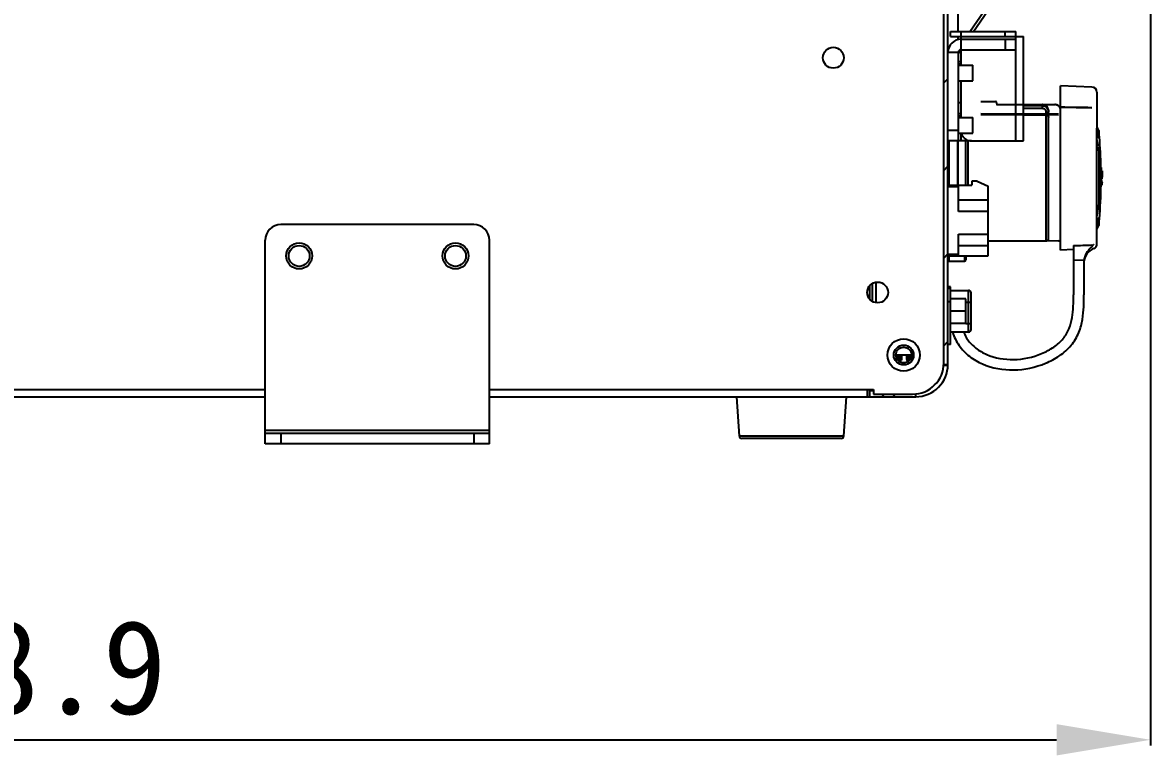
# Model space of a CAD drawing. Header units: millimetres. Extents: x 2890 to 3977, y 86 to 903.
# Drawn here: x 3760.1 to 3976.5, y 641.3 to 781.8 of the extents above; entities that cross this region are included whole.
import ezdxf

# ---------------------------------------------------------------- set-up
doc = ezdxf.new("R2010")
doc.units = ezdxf.units.MM
for name, color, linetype in [('00_COMPONENTS', 7, 'Continuous'), ('03_ALL_AXES', 7, 'Continuous'), ('05_ALL_CURVES', 7, 'Continuous'), ('3_ALL_AXES', 7, 'Continuous'), ('DIM', 2, 'Continuous'), ('ECAD_12010045', 7, 'Continuous')]:
    doc.layers.add(name, color=color, linetype=linetype)
doc.styles.get("Standard").update_dxf_attribs({"font": 'simsun.ttc'})
doc.dimstyles.get("Standard").update_dxf_attribs({"dimscale": 6, "dimtxt": 3, "dimasz": 3, "dimexe": 0.18, "dimexo": 0.0625, "dimgap": 0.8, "dimtad": 1, "dimtoh": 1, "dimdec": 1, "dimzin": 0, "dimdsep": 46, "dimtxsty": 'Standard', "dimcen": 0.09, "dimclrd": 256, "dimclre": 256, "dimclrt": 256, "dimadec": 0, "dimazin": 2, "dimtfac": 1, "dimtdec": 1, "dimtofl": 0, "dimtmove": 0, "dimatfit": 3, "dimfxl": 1, "dimtolj": 1, "dimtzin": 0, "dimarcsym": 0})

# ---------------------------------------------------------------- blocks, each defined once
blk = doc.blocks.new('*D48')
at = {"layer": 'Defpoints', "color": 0}
for p in [(3976.52, 803.54), (3537.67, 715.91), (3976.52, 644.31)]:
    blk.add_point(p, dxfattribs=at)
at = {"layer": 'DIM', "lineweight": -2}
for p, q in [((3976.52, 803.16), (3976.52, 643.23)), ((3537.67, 715.54), (3537.67, 643.23)), ((3555.67, 644.31), (3958.52, 644.31))]:
    blk.add_line(p, q, dxfattribs=at)
at = {"layer": 'DIM'}
for points in [[(3555.67, 647.31), (3555.67, 641.31), (3537.67, 644.31)], [(3958.52, 641.31), (3958.52, 647.31), (3976.52, 644.31)]]:
    blk.add_solid(points, dxfattribs=at)
at = {"layer": 'DIM', "insert": (3757.09, 658.11), "char_height": 18, "attachment_point": 5}
blk.add_mtext('\\A1;438.9', dxfattribs=at)

msp = doc.modelspace()

# ---------------------------------------------------------------- linework, layer by layer
at = {"color": 3, "linetype": 'Continuous'}
for p, q in [((3938.17, 780.14), (3950.67, 780.14)), ((3939.67, 759.14), (3939.67, 776.14)), ((3940.17, 776.64), (3950.67, 776.64)), ((3940.17, 774.34), (3939.67, 774.34)), ((3939.67, 773.94), (3940.17, 773.94)), ((3940.17, 764.34), (3939.67, 764.34)), ((3939.67, 763.94), (3940.17, 763.94)), ((3940.17, 759.14), (3940.17, 760.64)), ((3942.17, 759.14), (3939.67, 759.14))]:
    msp.add_line(p, q, dxfattribs=at)
at = {"color": 7, "linetype": 'Continuous'}
for p, q in [((3938.17, 779.14), (3938.17, 780.14)), ((3938.17, 779.14), (3952.17, 779.14)), ((3940.17, 773.64), (3940.17, 780.14)), ((3948.67, 779.14), (3948.67, 780.14)), ((3950.67, 759.14), (3950.67, 780.14)), ((3952.17, 759.14), (3952.17, 779.14)), ((3940.17, 778.64), (3950.67, 778.64)), ((3948.67, 778.64), (3948.67, 776.64)), ((3937.67, 776.14), (3939.67, 776.14)), ((3940.17, 763.64), (3940.17, 770.64)), ((3952.17, 766.1), (3955.77, 766.1)), ((3952.17, 766.1), (3955.77, 766.1)), ((3955.77, 765.87), (3952.17, 765.87)), ((3952.17, 765.4), (3955.77, 765.4)), ((3952.17, 764.37), (3956.47, 764.35)), ((3956.47, 764.07), (3952.17, 764.1)), ((3955.77, 766.1), (3955.77, 765.4)), ((3956.47, 764.66), (3956.97, 764.66)), ((3956.47, 764.66), (3956.47, 764.35)), ((3956.97, 764.35), (3956.47, 764.35)), ((3956.47, 764.07), (3956.47, 764.35)), ((3956.47, 764.07), (3956.47, 739.97)), ((3956.97, 740.47), (3956.97, 764.85)), ((3939.67, 761.14), (3937.67, 761.14)), ((3939.67, 759.14), (3937.67, 759.14)), ((3937.92, 750.64), (3937.92, 759.14)), ((3939.47, 759.14), (3939.47, 750.64)), ((3939.64, 750.64), (3939.64, 759.14)), ((3941, 759.14), (3941, 750.64)), ((3941.07, 750.64), (3941.07, 759.14)), ((3941.57, 750.64), (3941.57, 759.14)), ((3942.17, 759.14), (3952.17, 759.14)), ((3945.37, 739.91), (3956.47, 739.97)), ((3937.92, 736.09), (3937.92, 737.14)), ((3937.92, 736.09), (3940.82, 736.09)), ((3940.82, 737.14), (3940.82, 736.09)), ((3941.07, 737.14), (3941.07, 736.34)), ((3923.8, 732.05), (3923.8, 728.12)), ((3938.17, 731.15), (3937.67, 731.15)), ((3937.67, 730.94), (3938.17, 730.94)), ((3938.17, 720.09), (3938.17, 731.15)), ((3938.17, 730.49), (3941.61, 730.49)), ((3941.61, 722.49), (3941.61, 730.49)), ((3942.11, 722.99), (3942.11, 729.99)), ((3941.11, 728.86), (3938.17, 728.86)), ((3941.11, 724.11), (3941.11, 728.86)), ((3941.61, 728.14), (3941.11, 728.14)), ((3941.11, 726.49), (3938.17, 726.49)), ((3941.11, 724.11), (3938.17, 724.11)), ((3941.11, 724.14), (3941.61, 724.14)), ((3941.61, 722.49), (3938.17, 722.49)), ((3938.17, 720.09), (3937.67, 720.09)), ((3930.67, 718.09), (3927.67, 718.09)), ((3927.87, 717.35), (3927.87, 718.09)), ((3928.04, 717.11), (3928.07, 717.24)), ((3928.06, 717.09), (3928.77, 717.09)), ((3928.07, 718.09), (3928.07, 717.24)), ((3928.39, 718.09), (3928.39, 717.09)), ((3928.77, 718.09), (3928.77, 717.09)), ((3929.77, 717.24), (3929.77, 718.09)), ((3929.77, 717.24), (3929.89, 716.8)), ((3929.97, 718.09), (3929.97, 717.24)), ((3929.97, 717.24), (3930.37, 717.24)), ((3930.37, 717.24), (3930.37, 718.09)), ((3930.57, 718.09), (3930.57, 717.56))]:
    msp.add_line(p, q, dxfattribs=at)
for p, q in [((3965.28, 769.47), (3959.25, 769.68)), ((3959.25, 738.21), (3959.25, 769.68)), ((3966.25, 768.47), (3966.25, 768.47)), ((3966.25, 768.47), (3966.25, 765.03)), ((3943.97, 766.69), (3946.84, 766.69)), ((3946.94, 766.61), (3947.05, 766.1)), ((3943.97, 764.43), (3958.87, 764.35)), ((3958.87, 764.07), (3943.97, 764.16)), ((3946.99, 766.1), (3958.17, 766.1)), ((3959.25, 765.39), (3959.22, 765.46)), ((3960.06, 765.6), (3959.25, 765.62)), ((3959.25, 765.61), (3965.28, 765.51)), ((3961.54, 765.57), (3960.06, 765.6)), ((3962.99, 765.55), (3961.54, 765.57)), ((3964.52, 765.52), (3962.99, 765.55)), ((3965.28, 765.5), (3964.52, 765.52)), ((3966.25, 765.03), (3966.25, 761.62)), ((3966.34, 761.67), (3966.25, 761.84)), ((3966.25, 739.42), (3966.25, 761.62)), ((3966.25, 761.62), (3966.25, 761.32)), ((3966.25, 761.32), (3966.25, 761)), ((3966.33, 761.19), (3966.3, 761.36)), ((3966.33, 761.19), (3966.3, 761.36)), ((3966.6, 761.17), (3966.34, 761.67)), ((3966.38, 760.9), (3966.39, 760.79)), ((3966.39, 760.79), (3966.38, 760.9)), ((3966.38, 760.86), (3966.39, 760.79)), ((3966.43, 760.57), (3966.39, 760.83)), ((3966.42, 760.61), (3966.39, 760.79)), ((3966.43, 760.57), (3966.42, 760.61)), ((3966.51, 760.05), (3966.51, 760.04)), ((3966.51, 760.05), (3966.51, 760.04)), ((3966.6, 761.17), (3966.6, 759.86)), ((3966.6, 756.78), (3966.6, 747.33)), ((3967.11, 754.05), (3966.8, 754.05)), ((3967.13, 753.38), (3967.02, 753.38)), ((3967.03, 753.38), (3967.03, 753.51)), ((3967.04, 753.56), (3967.08, 753.56)), ((3967.04, 753.38), (3967.04, 753.51)), ((3967.08, 753.56), (3967.09, 753.56)), ((3967.13, 753.38), (3967.13, 753.38)), ((3967.15, 753.38), (3967.18, 753.38)), ((3967.2, 753.38), (3967.24, 753.38)), ((3966.77, 752.64), (3966.97, 752.64)), ((3967.02, 753.07), (3967.12, 753.07)), ((3967.05, 751.88), (3967.13, 751.88)), ((3967.05, 751.86), (3967.05, 751.84)), ((3967.14, 752.06), (3967.13, 752.25)), ((3967.13, 751.88), (3967.17, 751.88)), ((3967.15, 752.43), (3967.16, 752.25)), ((3967.17, 752.82), (3967.16, 753)), ((3967.18, 753), (3967.18, 752.82)), ((3967.18, 753), (3967.18, 752.82)), ((3967.18, 751.88), (3967.19, 751.88)), ((3967.2, 752.88), (3967.2, 752.99)), ((3967.2, 752.88), (3967.2, 752.99)), ((3967.2, 752.18), (3967.2, 752.38)), ((3967.2, 752.13), (3967.2, 752.38)), ((3967.2, 752.13), (3967.2, 752.18)), ((3967.2, 751.88), (3967.24, 751.88)), ((3967.24, 752.18), (3967.22, 752.18)), ((3967.24, 752.4), (3967.24, 752.18)), ((3967.24, 752.38), (3967.24, 752.18)), ((3967.24, 752.03), (3967.24, 752.18)), ((3967.24, 751.93), (3967.24, 752.03)), ((3967.24, 751.11), (3967.24, 751.11)), ((3967.24, 751.11), (3967.24, 751.1)), ((3967.24, 751.1), (3967.24, 751.11)), ((3967.24, 751.11), (3967.24, 751.11)), ((3967.24, 751.11), (3967.24, 751.11)), ((3967.24, 750.74), (3967.24, 751.11)), ((3967.04, 750.73), (3967.24, 750.73)), ((3966.25, 742.22), (3966.6, 742.9)), ((3966.6, 744.22), (3966.6, 742.9)), ((3966.6, 743.87), (3966.6, 743.58)), ((3966.6, 743.58), (3966.6, 742.93)), ((3958.87, 739.97), (3945.37, 739.9)), ((3961.75, 738.3), (3959.25, 738.21)), ((3961.75, 739.06), (3961.75, 729.6)), ((3963.77, 736.3), (3961.75, 736.23)), ((3963.75, 735.91), (3963.75, 729.6))]:
    msp.add_line(p, q)
for points in [[(3946.94, 766.61), (3946.93, 766.62), (3946.93, 766.64), (3946.91, 766.66), (3946.9, 766.67), (3946.89, 766.68), (3946.87, 766.68), (3946.86, 766.68), (3946.84, 766.69)], [(3959.22, 765.46), (3959.12, 765.61), (3959, 765.75), (3958.86, 765.87), (3958.71, 765.97), (3958.55, 766.04), (3958.38, 766.08), (3958.21, 766.1), (3958.17, 766.1)], [(3959.22, 765.45), (3959.12, 765.61), (3959.01, 765.75), (3958.87, 765.87), (3958.72, 765.96), (3958.56, 766.03), (3958.39, 766.08), (3958.22, 766.1), (3958.17, 766.1)]]:
    msp.add_lwpolyline(points)
msp.add_lwpolyline([(3956.97, 764.85), (3956.97, 764.89), (3956.95, 765.08), (3956.9, 765.27), (3956.83, 765.44), (3956.72, 765.61), (3956.6, 765.76), (3956.45, 765.88), (3956.29, 765.98), (3956.12, 766.05), (3955.94, 766.09), (3955.77, 766.1)], dxfattribs=at)
for centre, radius, start, end in [((3940.17, 776.14), 2.5, 90, 180), ((3942.17, 761.14), 2, 194.4878, 270), ((3956.47, 740.47), 0.5, 270.3, 0), ((3937.92, 736.34), 0.25, 180, 270), ((3940.82, 736.34), 0.25, 270, 0), ((3941.61, 729.99), 0.5, 0, 90), ((3937.67, 727.84), 0.5, 0, 90), ((3941.61, 722.99), 0.5, 270, 0)]:
    msp.add_arc(centre, radius, start, end, dxfattribs=at)
at = {"color": 3, "linetype": 'Continuous'}
msp.add_arc((3940.17, 776.14), 0.5, 90, 180, dxfattribs=at)
for centre, radius, start, end in [((3965.25, 768.47), 1, 359.9963, 87.9697), ((3919.24, 752.92), 47.8, 10.1654, 10.4863), ((3932.75, 755.15), 34.11, 9.7154, 10.2139), ((3919.36, 752.94), 47.69, 9.6095, 9.9657), ((3919.54, 752.97), 47.5, 8.5747, 9.2015), ((3873.73, 752.05), 93.32, 4.8102, 5.6115), ((3873.71, 752.05), 93.34, 1.227, 4.8098), ((3919.83, 751.01), 47.2, 8.5697, 10.4916), ((3976.56, 753.53), 9.79, 179.6684, 179.9889), ((3976.73, 753.53), 9.76, 179.6656, 179.9882), ((3874.47, 753.44), 92.55, 359.5583, 359.8463), ((3890.66, 750.72), 76.54, 1.7108, 1.9917), ((3922.37, 753.15), 44.82, 359.7916, 0.29), ((3950.66, 753.25), 16.56, 359.8722, 0.4371), ((3968.9, 752.19), 1.88, 189.4726, 190.1851), ((3977.55, 753.74), 10.67, 190.2429, 190.8414), ((3892.15, 750.47), 75.03, 1.0731, 1.3557), ((3890.64, 750.72), 76.55, 1.1488, 1.5699), ((4054.25, 752.63), 87.06, 179.8355, 180.1645), ((3977.25, 752.13), 10.05, 179.6208, 180.436), ((3947.84, 752.07), 19.36, 359.4245, 0.1644), ((3938.29, 752.35), 28.92, 359.8107, 0.0797), ((3947.85, 752.32), 19.36, 359.6153, 359.7986), ((3959.44, 751.92), 7.8, 359.7206, 0.0877), ((3873.7, 752.05), 93.35, 355.1809, 359.1939), ((3919.11, 753.2), 47.94, 349.5355, 351.4445), ((3920.69, 750.94), 46.34, 349.4786, 351.4227), ((3873.73, 752.05), 93.32, 354.3756, 355.1803), ((3958.87, 740.47), 0.5, 270.3003, 319.5586), ((3966.75, 735.71), 3, 112.0243, 176.3254), ((3965.25, 739.42), 1, 292.0255, 360), ((3966.83, 735.91), 3.08, 172.6313, 179.9942)]:
    msp.add_arc(centre, radius, start, end)
for points in [[(3946.97, 766.1), (3946.97, 766.1), (3946.98, 766.1), (3946.99, 766.1)], [(3967.18, 753.38), (3967.18, 753.25), (3967.18, 753.13), (3967.18, 753)], [(3967.21, 753.38), (3967.21, 753.25), (3967.21, 753.12), (3967.21, 752.99)], [(3967.12, 753.07), (3967.12, 753.01), (3967.12, 752.94), (3967.11, 752.88)], [(3967.13, 751.88), (3967.14, 751.94), (3967.14, 752), (3967.14, 752.06)], [(3967.18, 752.82), (3967.18, 752.63), (3967.18, 752.44), (3967.18, 752.25)], [(3961.75, 739.06), (3962.93, 739.1), (3964.1, 739.15), (3965.28, 739.19)]]:
    msp.add_open_spline(points, degree=3)
at = {"color": 7, "linetype": 'Continuous'}
for points, knots in [([(3956.97, 764.85), (3956.97, 765.01), (3956.91, 765.33), (3956.65, 765.74), (3956.25, 766.03), (3955.93, 766.1), (3955.77, 766.1)], [0, 0, 0, 0, 0.249776, 0.499242, 0.74931, 1, 1, 1, 1]), ([(3955.77, 765.87), (3955.93, 765.87), (3956.25, 765.81), (3956.65, 765.53), (3956.91, 765.12), (3956.97, 764.81), (3956.97, 764.66)], [0, 0, 0, 0, 0.255709, 0.507835, 0.755333, 1, 1, 1, 1]), ([(3955.77, 765.4), (3955.86, 765.4), (3956.05, 765.36), (3956.29, 765.19), (3956.43, 764.94), (3956.47, 764.75), (3956.47, 764.66)], [0, 0, 0, 0, 0.24976, 0.499709, 0.749749, 1, 1, 1, 1]), ([(3956.47, 764.07), (3956.53, 764.07), (3956.66, 764.05), (3956.83, 763.95), (3956.94, 763.8), (3956.97, 763.67), (3956.97, 763.62)], [0, 0, 0, 0, 0.250568, 0.5153, 0.770377, 1, 1, 1, 1]), ([(3942.11, 728.23), (3942.11, 728.22), (3942.1, 728.21), (3942.09, 728.2), (3942.06, 728.19), (3942.02, 728.18), (3941.96, 728.17), (3941.88, 728.15), (3941.77, 728.14), (3941.67, 728.14), (3941.61, 728.14)], [0, 0, 0, 0, 0.037298, 0.065177, 0.10054, 0.194064, 0.316503, 0.463889, 0.631104, 1, 1, 1, 1]), ([(3941.61, 724.14), (3941.67, 724.14), (3941.77, 724.14), (3941.88, 724.15), (3941.96, 724.17), (3942.02, 724.18), (3942.06, 724.19), (3942.09, 724.2), (3942.1, 724.21), (3942.11, 724.22), (3942.11, 724.23)], [0, 0, 0, 0, 0.368896, 0.536111, 0.683497, 0.805936, 0.89946, 0.934823, 0.962702, 1, 1, 1, 1]), ([(3929.83, 717.02), (3929.83, 717.04), (3929.85, 717.09), (3929.87, 717.14), (3929.89, 717.18), (3929.91, 717.21), (3929.93, 717.23), (3929.96, 717.24), (3929.97, 717.24)], [0, 0, 0, 0, 0.248488, 0.497407, 0.622274, 0.747572, 0.873568, 1, 1, 1, 1])]:
    msp.add_open_spline(points, degree=3, knots=knots, dxfattribs=at)
for points, knots in [([(3966.25, 761.62), (3966.25, 761.58), (3966.28, 761.44), (3966.31, 761.3), (3966.32, 761.19)], [0, 0, 0, 0, 0.247056, 1, 1, 1, 1]), ([(3966.39, 760.79), (3966.43, 760.61), (3966.47, 760.36), (3966.5, 760.12), (3966.51, 760.05)], [0, 0, 0, 0, 0.751036, 1, 1, 1, 1]), ([(3966.58, 759.73), (3966.57, 759.74), (3966.56, 759.77), (3966.55, 759.84), (3966.53, 759.93), (3966.52, 760), (3966.51, 760.04)], [0, 0, 0, 0, 0.132239, 0.349991, 0.642191, 1, 1, 1, 1]), ([(3966.6, 759.86), (3966.6, 759.83), (3966.6, 759.79), (3966.6, 759.74), (3966.59, 759.72), (3966.59, 759.71), (3966.58, 759.72), (3966.58, 759.72), (3966.58, 759.73)], [0, 0, 0, 0, 0.472763, 0.773579, 0.857803, 0.90217, 0.934649, 1, 1, 1, 1]), ([(3966.51, 758.04), (3966.54, 757.84), (3966.58, 757.42), (3966.6, 757), (3966.6, 756.78)], [0, 0, 0, 0, 0.475237, 1, 1, 1, 1]), ([(3966.77, 753.59), (3966.77, 753.65), (3966.77, 753.73), (3966.78, 753.83), (3966.78, 753.9), (3966.78, 753.96), (3966.79, 754), (3966.79, 754.02), (3966.79, 754.04), (3966.8, 754.04), (3966.8, 754.05), (3966.8, 754.05)], [0, 0, 0, 0, 0.366715, 0.530204, 0.676368, 0.802103, 0.902765, 0.941561, 0.971226, 0.990651, 1, 1, 1, 1]), ([(3966.77, 752.64), (3966.77, 752.79), (3966.77, 753.09), (3966.77, 753.39), (3966.77, 753.53)], [0, 0, 0, 0, 0.500001, 1, 1, 1, 1]), ([(3966.97, 753.59), (3966.97, 753.65), (3966.97, 753.73), (3966.98, 753.83), (3966.98, 753.9), (3966.98, 753.96), (3966.99, 754), (3966.99, 754.03), (3967, 754.04), (3967, 754.05), (3967, 754.05)], [0, 0, 0, 0, 0.366901, 0.530495, 0.676754, 0.802589, 0.903272, 0.971896, 0.990929, 1, 1, 1, 1]), ([(3966.97, 753.53), (3966.97, 753.39), (3966.97, 753.09), (3966.97, 752.79), (3966.97, 752.64)], [0, 0, 0, 0, 0.499999, 1, 1, 1, 1]), ([(3967.02, 753.19), (3967.02, 753.23), (3967.02, 753.31), (3967.02, 753.41), (3967.03, 753.49), (3967.03, 753.53), (3967.04, 753.55)], [0, 0, 0, 0, 0.334979, 0.628615, 0.860374, 1, 1, 1, 1]), ([(3967.04, 753.55), (3967.04, 753.55), (3967.04, 753.55), (3967.04, 753.56), (3967.04, 753.56)], [0, 0, 0, 0, 0.385564, 1, 1, 1, 1]), ([(3967.09, 753.56), (3967.09, 753.56), (3967.1, 753.56), (3967.1, 753.57), (3967.11, 753.59), (3967.11, 753.61), (3967.11, 753.62)], [0, 0, 0, 0, 0.089343, 0.214662, 0.453346, 1, 1, 1, 1]), ([(3967.11, 753.62), (3967.11, 753.65), (3967.11, 753.71), (3967.11, 753.86), (3967.11, 753.97), (3967.11, 754.05)], [0, 0, 0, 0, 0.200538, 0.45635, 1, 1, 1, 1]), ([(3967.12, 753.07), (3967.12, 753.11), (3967.12, 753.17), (3967.12, 753.24), (3967.12, 753.28), (3967.12, 753.32), (3967.12, 753.35), (3967.12, 753.37), (3967.13, 753.38), (3967.13, 753.38)], [0, 0, 0, 0, 0.356981, 0.532153, 0.69542, 0.833708, 0.930956, 0.980682, 1, 1, 1, 1]), ([(3967.13, 753.38), (3967.13, 753.38), (3967.13, 753.38), (3967.13, 753.38), (3967.13, 753.38)], [0, 0, 0, 0, 0.527611, 1, 1, 1, 1]), ([(3967.22, 752.4), (3967.22, 752.54), (3967.22, 752.81), (3967.22, 753.08), (3967.22, 753.22)], [0, 0, 0, 0, 0.499999, 1, 1, 1, 1]), ([(3967.24, 753.38), (3967.24, 753.22), (3967.24, 752.89), (3967.24, 752.56), (3967.24, 752.4)], [0, 0, 0, 0, 0.5, 1, 1, 1, 1]), ([(3966.76, 752), (3966.76, 752.05), (3966.76, 752.16), (3966.76, 752.32), (3966.76, 752.48), (3966.76, 752.59), (3966.76, 752.64)], [0, 0, 0, 0, 0.249996, 0.500002, 0.750001, 1, 1, 1, 1]), ([(3966.77, 751.51), (3966.77, 751.53), (3966.76, 751.6), (3966.76, 751.72), (3966.76, 751.86), (3966.76, 751.95), (3966.76, 752)], [0, 0, 0, 0, 0.168419, 0.415941, 0.706031, 1, 1, 1, 1]), ([(3966.88, 751.06), (3966.87, 751.09), (3966.83, 751.24), (3966.8, 751.39), (3966.77, 751.51)], [0, 0, 0, 0, 0.19644, 1, 1, 1, 1]), ([(3967.04, 750.73), (3967.03, 750.73), (3967.03, 750.73), (3967.02, 750.75), (3967.01, 750.76), (3966.99, 750.79), (3966.97, 750.84), (3966.93, 750.93), (3966.9, 751), (3966.88, 751.06)], [0, 0, 0, 0, 0.018349, 0.05727, 0.119405, 0.209449, 0.334124, 0.501301, 1, 1, 1, 1]), ([(3966.96, 752.64), (3966.96, 752.59), (3966.96, 752.48), (3966.96, 752.32), (3966.96, 752.16), (3966.96, 752.05), (3966.96, 752)], [0, 0, 0, 0, 0.249999, 0.499998, 0.750004, 1, 1, 1, 1]), ([(3966.97, 751.51), (3966.97, 751.52), (3966.97, 751.55), (3966.96, 751.61), (3966.96, 751.72), (3966.96, 751.86), (3966.96, 751.95), (3966.96, 752)], [0, 0, 0, 0, 0.071302, 0.16871, 0.416161, 0.705819, 1, 1, 1, 1]), ([(3966.97, 751.51), (3966.98, 751.48), (3967, 751.4), (3967.01, 751.32), (3967.03, 751.26)], [0, 0, 0, 0, 0.271694, 1, 1, 1, 1]), ([(3967.04, 751.88), (3967.03, 751.99), (3967.02, 752.18), (3967.02, 752.47), (3967.02, 752.64), (3967.02, 752.73)], [0, 0, 0, 0, 0.38493, 0.693902, 1, 1, 1, 1]), ([(3967.03, 751.26), (3967.03, 751.24), (3967.05, 751.18), (3967.07, 751.11), (3967.08, 751.06)], [0, 0, 0, 0, 0.282258, 1, 1, 1, 1]), ([(3967.07, 751.73), (3967.08, 751.7), (3967.1, 751.6), (3967.12, 751.49), (3967.14, 751.42)], [0, 0, 0, 0, 0.293382, 1, 1, 1, 1]), ([(3967.08, 751.06), (3967.1, 751), (3967.13, 750.92), (3967.17, 750.84), (3967.19, 750.79), (3967.21, 750.76), (3967.22, 750.75), (3967.23, 750.74), (3967.23, 750.73), (3967.24, 750.73)], [0, 0, 0, 0, 0.499759, 0.667254, 0.792431, 0.882866, 0.94446, 0.982117, 1, 1, 1, 1]), ([(3967.11, 752.88), (3967.11, 752.79), (3967.11, 752.63), (3967.11, 752.38), (3967.11, 752.13), (3967.11, 751.96), (3967.1, 751.88)], [0, 0, 0, 0, 0.249999, 0.500004, 0.749991, 1, 1, 1, 1]), ([(3967.13, 752.25), (3967.13, 752.38), (3967.13, 752.62), (3967.13, 752.87), (3967.13, 752.99)], [0, 0, 0, 0, 0.5, 1, 1, 1, 1]), ([(3967.14, 751.42), (3967.15, 751.36), (3967.17, 751.28), (3967.21, 751.18), (3967.23, 751.13), (3967.24, 751.11)], [0, 0, 0, 0, 0.492246, 0.790521, 1, 1, 1, 1]), ([(3967.2, 752.05), (3967.2, 752.04), (3967.2, 752), (3967.2, 751.97), (3967.21, 751.94)], [0, 0, 0, 0, 0.282952, 1, 1, 1, 1]), ([(3967.21, 751.94), (3967.21, 751.93), (3967.21, 751.91), (3967.21, 751.9), (3967.21, 751.88)], [0, 0, 0, 0, 0.358844, 1, 1, 1, 1]), ([(3967.21, 751.88), (3967.21, 751.88), (3967.21, 751.88), (3967.21, 751.88), (3967.21, 751.88)], [0, 0, 0, 0, 0.420029, 1, 1, 1, 1]), ([(3967.22, 752.4), (3967.22, 752.35), (3967.22, 752.29), (3967.22, 752.22), (3967.22, 752.19), (3967.22, 752.18)], [0, 0, 0, 0, 0.640459, 0.875824, 1, 1, 1, 1]), ([(3967.22, 752.18), (3967.22, 752.18), (3967.22, 752.18), (3967.22, 752.18), (3967.22, 752.18)], [0, 0, 0, 0, 0.734569, 1, 1, 1, 1]), ([(3967.24, 750.73), (3967.24, 750.73), (3967.24, 750.73), (3967.24, 750.74), (3967.24, 750.74)], [0, 0, 0, 0, 0.136248, 1, 1, 1, 1]), ([(3966.6, 747.33), (3966.6, 747.11), (3966.58, 746.69), (3966.54, 746.27), (3966.51, 746.07)], [0, 0, 0, 0, 0.524086, 1, 1, 1, 1]), ([(3966.51, 744.03), (3966.51, 744.07), (3966.53, 744.14), (3966.54, 744.23), (3966.56, 744.3), (3966.57, 744.33), (3966.57, 744.35)], [0, 0, 0, 0, 0.355839, 0.64828, 0.866221, 1, 1, 1, 1]), ([(3966.57, 744.35), (3966.58, 744.35), (3966.58, 744.36), (3966.59, 744.36), (3966.59, 744.35), (3966.59, 744.33), (3966.6, 744.28), (3966.6, 744.24), (3966.6, 744.22)], [0, 0, 0, 0, 0.06883, 0.102901, 0.145997, 0.228998, 0.527366, 1, 1, 1, 1]), ([(3965.29, 738.91), (3965.22, 738.83), (3965.07, 738.68), (3964.75, 738.34), (3964.35, 737.84), (3963.96, 737.13), (3963.81, 736.58), (3963.77, 736.3)], [0, 0, 0, 0, 0.100734, 0.212809, 0.456575, 0.720958, 1, 1, 1, 1]), ([(3965.62, 739.29), (3965.6, 739.26), (3965.49, 739.13), (3965.38, 739), (3965.29, 738.91)], [0, 0, 0, 0, 0.238971, 1, 1, 1, 1]), ([(3938.58, 722.39), (3938.87, 721.55), (3939.68, 719.81), (3941.77, 717.69), (3945.26, 715.71), (3950.41, 714.84), (3955.43, 715.93), (3959.06, 717.81), (3961.37, 719.77), (3962.9, 722.37), (3963.76, 725.8), (3963.74, 728.15), (3963.75, 729.6)], [0, 0, 0, 0, 0.069604, 0.141888, 0.218524, 0.385346, 0.561527, 0.645383, 0.722239, 0.792684, 0.861716, 1, 1, 1, 1]), ([(3940.72, 722.38), (3940.92, 721.91), (3941.53, 720.78), (3943.01, 719.29), (3945.92, 717.64), (3950.36, 716.88), (3954.81, 717.85), (3957.96, 719.5), (3959.83, 721.11), (3961.01, 723.11), (3961.75, 725.96), (3961.75, 728.16), (3961.75, 729.6)], [0, 0, 0, 0, 0.050306, 0.12409, 0.202316, 0.372598, 0.552433, 0.638028, 0.716478, 0.788384, 0.858847, 1, 1, 1, 1])]:
    msp.add_open_spline(points, degree=3, knots=knots)
at = {"layer": '00_COMPONENTS', "color": 3, "linetype": 'Continuous'}
for p, q in [((3936.87, 716.59), (3936.87, 833.59)), ((3937.67, 716.29), (3937.67, 833.89)), ((3936.84, 716.29), (3937.67, 716.29)), ((3619.17, 711.49), (3806.67, 711.49)), ((3619.17, 710.09), (3806.67, 710.09)), ((3849.67, 711.49), (3923.37, 711.49)), ((3849.67, 710.09), (3922.17, 710.09)), ((3922.17, 711.49), (3922.17, 710.09)), ((3922.67, 710.09), (3931.47, 710.09)), ((3923.37, 711.49), (3923.37, 710.59)), ((3923.37, 710.59), (3930.87, 710.59)), ((3849.67, 701.09), (3806.67, 701.09))]:
    msp.add_line(p, q, dxfattribs=at)
at = {"layer": '00_COMPONENTS', "color": 7, "linetype": 'Continuous'}
for p, q in [((3939.64, 780.14), (3939.64, 792.4)), ((3946.49, 786.77), (3941.95, 780.14)), ((3942.57, 780.14), (3946.63, 786.06)), ((3939.64, 778.58), (3939.64, 779.14)), ((3939.75, 776.01), (3939.67, 776.06)), ((3939.75, 776.01), (3940.17, 776.63)), ((3943.27, 751.44), (3942.27, 751.44)), ((3942.27, 751.44), (3942.27, 750.64)), ((3943.27, 751.44), (3945.37, 750.44)), ((3937.67, 750.64), (3942.27, 750.64)), ((3939.67, 750.34), (3937.67, 750.34)), ((3939.67, 745.64), (3939.67, 750.64)), ((3945.37, 737.14), (3945.37, 750.44)), ((3939.67, 747.84), (3945.37, 747.84)), ((3945.37, 745.64), (3939.67, 745.64)), ((3846.67, 743.09), (3809.67, 743.09)), ((3939.67, 741.24), (3945.37, 741.24)), ((3939.67, 737.14), (3939.67, 741.24)), ((3806.67, 701.09), (3806.67, 740.09)), ((3849.67, 701.09), (3849.67, 740.09)), ((3945.37, 739.04), (3939.67, 739.04)), ((3937.67, 737.44), (3939.67, 737.44)), ((3937.67, 737.14), (3945.37, 737.14)), ((3937.67, 716.09), (3936.83, 716.11)), ((3897.64, 702.55), (3897.17, 710.09)), ((3917.7, 702.55), (3918.17, 710.09)), ((3922.67, 711.29), (3923.37, 711.29)), ((3922.67, 710.09), (3922.67, 711.29)), ((3931.47, 710.09), (3931.47, 710.63)), ((3849.67, 703.59), (3806.67, 703.59)), ((3806.67, 703.09), (3849.67, 703.09)), ((3809.67, 703.09), (3809.67, 701.09)), ((3846.67, 703.09), (3846.67, 701.09)), ((3917.7, 702.55), (3897.64, 702.55)), ((3917.2, 702.09), (3898.14, 702.09))]:
    msp.add_line(p, q, dxfattribs=at)
at = {"layer": '00_COMPONENTS', "color": 40, "linetype": 'Continuous'}
msp.add_line((3922.17, 710.09), (3922.67, 710.09), dxfattribs=at)
at = {"layer": '00_COMPONENTS', "color": 2, "linetype": 'Continuous'}
for p, q in [((3922.67, 711.29), (3922.67, 711.49)), ((3924.97, 710.09), (3925.47, 710.59))]:
    msp.add_line(p, q, dxfattribs=at)
at = {"layer": '00_COMPONENTS', "color": 3, "linetype": 'Continuous'}
for centre, radius in [((3915.67, 775.09), 2), ((3813.17, 737.09), 2), ((3843.17, 737.09), 2), ((3924.17, 730.09), 2), ((3929.17, 718.09), 3.1), ((3929.17, 718.09), 1.5)]:
    msp.add_circle(centre, radius, dxfattribs=at)
at = {"layer": '00_COMPONENTS', "color": 7, "linetype": 'Continuous'}
for centre, radius in [((3813.17, 737.09), 2.5), ((3843.17, 737.09), 2.5), ((3929.17, 718.09), 1.9)]:
    msp.add_circle(centre, radius, dxfattribs=at)
for centre, radius, start, end in [((3935.81, 778.71), 4.78, 324.0523, 325.6249), ((3809.67, 740.09), 3, 90, 180), ((3846.67, 740.09), 3, 0, 90), ((3898.14, 702.59), 0.5, 183.5763, 270), ((3917.2, 702.59), 0.5, 270, 356.4237)]:
    msp.add_arc(centre, radius, start, end, dxfattribs=at)
at = {"layer": '00_COMPONENTS', "color": 3, "linetype": 'Continuous'}
for centre, radius in [((3930.87, 716.59), 6), ((3931.47, 716.29), 6.2)]:
    msp.add_arc(centre, radius, 270, 0, dxfattribs=at)
at = {"layer": '03_ALL_AXES', "color": 7, "linetype": 'Continuous'}
msp.add_line((3940.17, 766.44), (3939.67, 766.44), dxfattribs=at)
at = {"layer": '05_ALL_CURVES', "color": 2, "linetype": 'Continuous'}
for p, q in [((3936.87, 770.28), (3937.67, 771.08)), ((3936.87, 753.48), (3937.67, 754.28)), ((3936.87, 736.68), (3937.67, 737.48)), ((3936.87, 719.88), (3937.67, 720.68)), ((3927.08, 710.09), (3927.58, 710.59))]:
    msp.add_line(p, q, dxfattribs=at)
at = {"layer": '05_ALL_CURVES', "color": 40, "linetype": 'Continuous'}
for p, q in [((3922.67, 728.78), (3922.67, 731.4)), ((3922.67, 710.09), (3922.67, 711.49))]:
    msp.add_line(p, q, dxfattribs=at)
at = {"layer": '3_ALL_AXES', "color": 7, "linetype": 'Continuous'}
for p, q in [((3939.67, 773.64), (3942.47, 773.64)), ((3942.47, 770.64), (3942.47, 773.64)), ((3939.67, 770.64), (3942.47, 770.64)), ((3939.67, 763.64), (3942.47, 763.64)), ((3942.47, 760.64), (3942.47, 763.64)), ((3939.67, 760.64), (3942.47, 760.64))]:
    msp.add_line(p, q, dxfattribs=at)
at = {"layer": 'ECAD_12010045', "color": 7, "linetype": 'Continuous'}
msp.add_line((3923.16, 728.37), (3923.16, 731.8), dxfattribs=at)

# ---------------------------------------------------------------- dimensions: what is measured, and where the dimension line sits
at = {"layer": 'DIM'}
dim = msp.add_linear_dim(base=(3976.51873168, 644.31377964), p1=(3537.66873168, 715.91103739), p2=(3976.51873168, 803.53603696), dimstyle='Standard', dxfattribs=at)
dim.commit()
dim.dimension.update_dxf_attribs({"geometry": '*D48', "text_midpoint": (3757.09373168, 658.11377964)})

doc.saveas('drawing.dxf')
